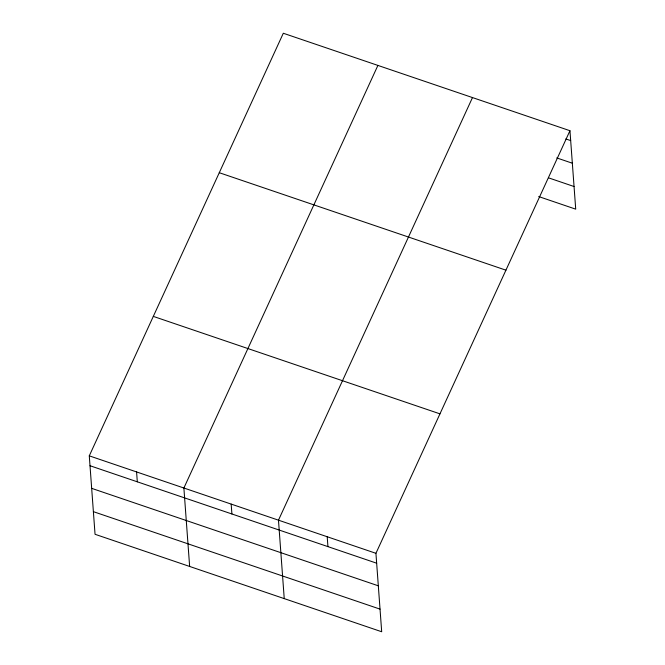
<?xml version="1.0" encoding="UTF-8"?>
<svg xmlns="http://www.w3.org/2000/svg" width="665" height="665" viewBox="0 0 665 665"><rect width="100%" height="100%" fill="white"/><g stroke="black" fill="none" stroke-linecap="round" stroke-linejoin="round"><path stroke-width="1" d="M569.955 130.714L375.933 553.313L381.693 631.75L95.045 534.286L89.285 455.849L283.307 33.25L569.955 130.714L575.715 209.151L538.683 196.557M377.903 65.411L183.881 488.019L189.641 566.447M472.491 97.572L278.477 520.18L284.238 598.616M565.807 138.935L570.678 140.589M556.746 157.913L572.341 163.216M548.716 177.904L574.053 186.524M219.275 172.709L505.932 270.173M153.307 316.39L439.964 413.854M89.285 455.849L375.933 553.313M90.008 465.733L376.664 563.197M91.67 488.351L378.319 585.815M93.383 511.659L380.031 609.123M327.205 536.746L327.928 546.622M231.179 504.095L231.902 513.979M136.583 471.934L137.306 481.809"/></g></svg>
